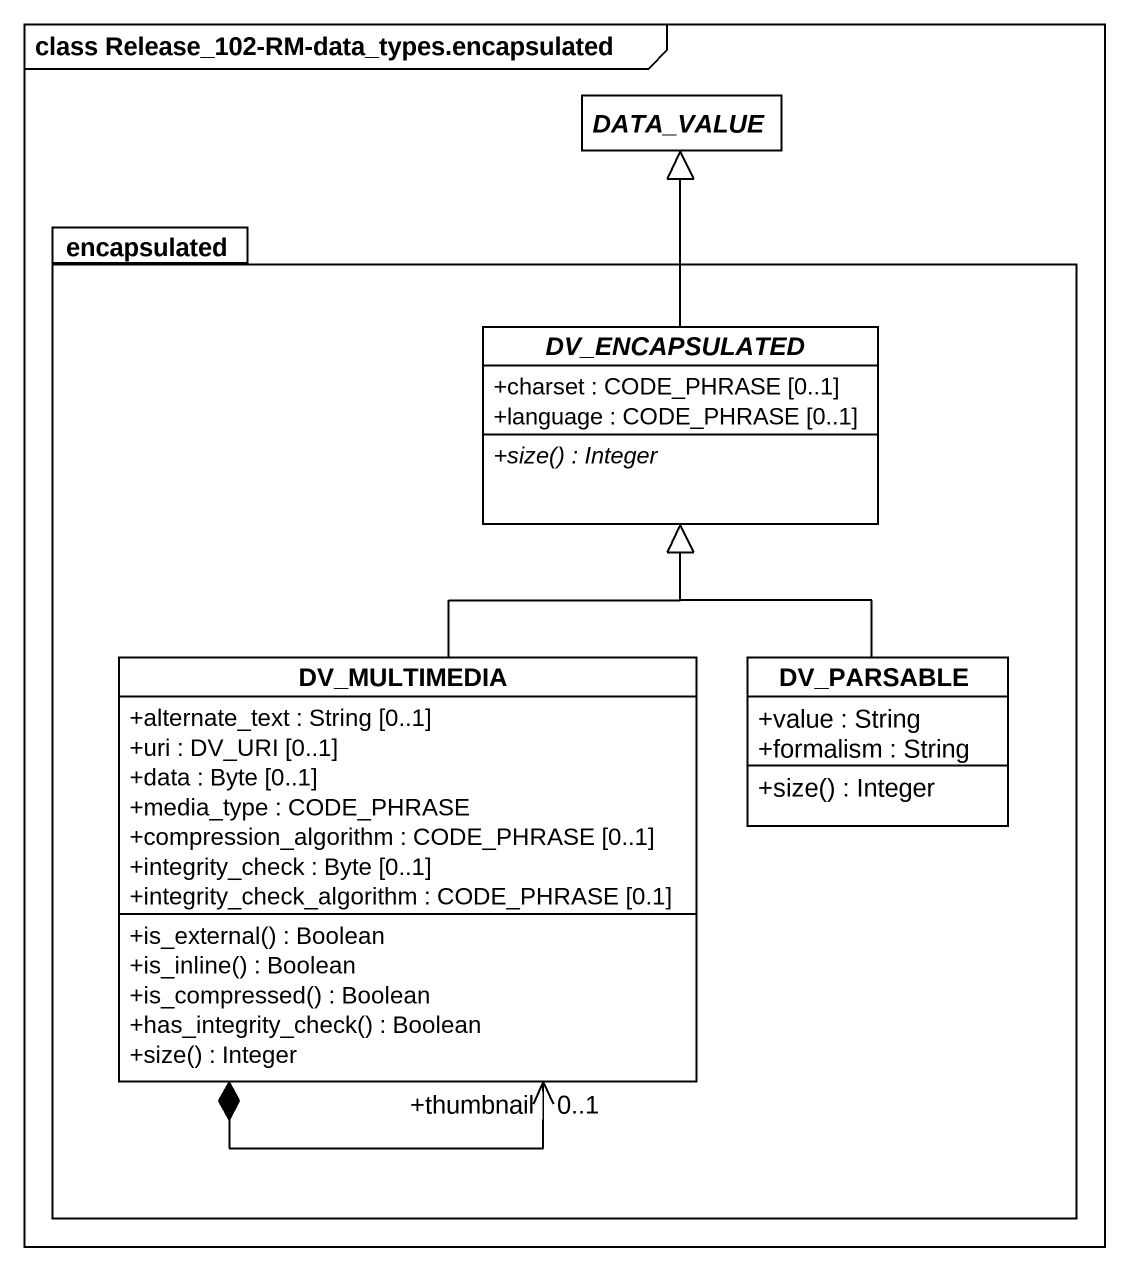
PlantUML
@startuml
mainframe class Release_102-RM-data_types.encapsulated
hide circle
hide empty members
skinparam classAttributeIconSize 0
abstract class DATA_VALUE
package encapsulated {
  abstract class DV_ENCAPSULATED {
    +charset : CODE_PHRASE [0..1]
    +language : CODE_PHRASE [0..1]
    {abstract} +size() : Integer
  }
  class DV_MULTIMEDIA {
    +alternate_text : String [0..1]
    +uri : DV_URI [0..1]
    +data : Byte [0..1]
    +media_type : CODE_PHRASE
    +compression_algorithm : CODE_PHRASE [0..1]
    +integrity_check : Byte [0..1]
    +integrity_check_algorithm : CODE_PHRASE [0.1]
    +is_external() : Boolean
    +is_inline() : Boolean
    +is_compressed() : Boolean
    +has_integrity_check() : Boolean
    +size() : Integer
  }
  class DV_PARSABLE {
    +value : String
    +formalism : String
    +size() : Integer
  }
}
DV_ENCAPSULATED -up-|> DATA_VALUE
DV_MULTIMEDIA -up-|> DV_ENCAPSULATED
DV_MULTIMEDIA *--> "+thumbnail\n0..1" DV_MULTIMEDIA
DV_PARSABLE -up-|> DV_ENCAPSULATED
@enduml
